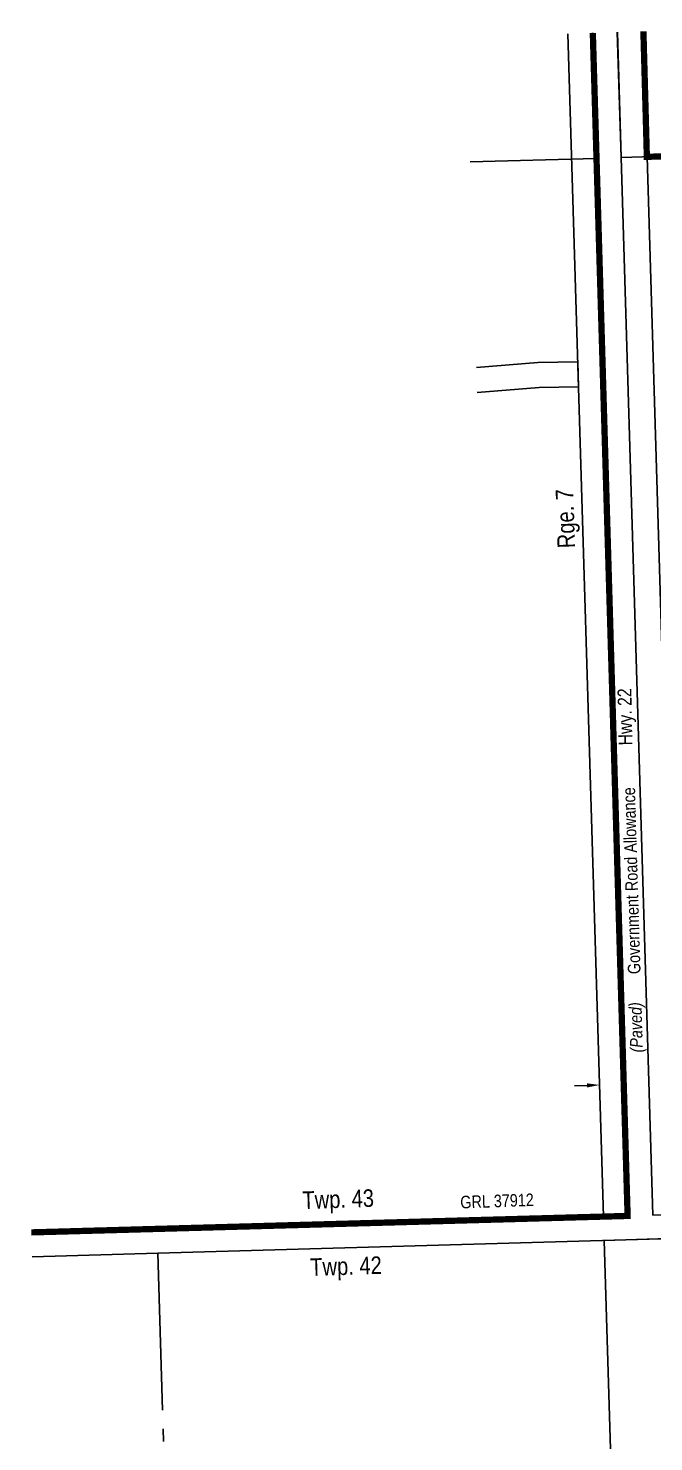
# Model space of a CAD drawing. Extents: x 643442 to 651909, y 5835058 to 5841090.
# Drawn here: x 643442 to 643940, y 5837406 to 5838532 of the extents above; entities that cross this region are included whole.
import ezdxf
from ezdxf.enums import TextEntityAlignment as Align

# ---------------------------------------------------------------- set-up
doc = ezdxf.new("R2010")
doc.units = 0
doc.header["$LTSCALE"] = 5
doc.header["$PDSIZE"] = 0.5
doc.linetypes.add('CENTERLINEX3', pattern=[5, 2.5, -1, 0.5, -1])
doc.linetypes.add('foc-QUARTERLINE', pattern=[33, 25, -3, 2, -3])
doc.layers.get('Defpoints').update_dxf_attribs({"color": 9})
doc.layers.add('AS-TRAPPER BOUNDARY', color=7, linetype='CENTERLINEX3', true_color=0xb85c00, transparency=0.6)
doc.layers.add('AS-TRAPPER-T', color=7, linetype='Continuous', true_color=0xc26100)
for name, color, linetype in [('C-RW', 13, 'Continuous'), ('D-TXT', 6, 'Continuous'), ('L-ROAD-T', 7, 'Continuous'), ('L-SEC', 7, 'Continuous'), ('L-SECQ', 8, 'foc-QUARTERLINE'), ('L-TITLEDB', 4, 'Continuous'), ('L-TITLEDB-T', 4, 'Continuous')]:
    doc.layers.add(name, color=color, linetype=linetype)
doc.layers.add('T-TEXT', color=48, linetype='Continuous', lineweight=18)
doc.styles.add('100L', font='ARIALN.TTF', dxfattribs={"height": 11})
doc.styles.add('80CG', font='ARIALN.TTF', dxfattribs={"height": 10})
doc.styles.add('80L', font='ARIALN.TTF', dxfattribs={"height": 10})
doc.styles.add('80LS', font='ARIALNI.TTF', dxfattribs={"height": 10})
doc.dimstyles.new('Compass 5 000', dxfattribs={"dimscale": 5, "dimtxt": 9, "dimasz": 2, "dimexe": 0.2, "dimexo": 0.0625, "dimgap": 0.5, "dimtad": 0, "dimtih": 1, "dimtoh": 1, "dimzin": 0, "dimdsep": 46, "dimtxsty": '80CG', "dimcen": 0.1, "dimse1": 1, "dimse2": 1, "dimclrd": 256, "dimclrt": 256, "dimaunit": 1, "dimadec": 4, "dimazin": 0, "dimtfac": 0.06, "dimtofl": 0, "dimtmove": 0, "dimatfit": 1, "dimfxl": 0.2, "dimtolj": 1, "dimtzin": 0, "dimlwd": -1, "dimarcsym": 0})

# ---------------------------------------------------------------- blocks, each defined once
blk = doc.blocks.new('*D431')
at = {"layer": 'Defpoints', "color": 0, "transparency": 16777216}
for p in [(643896.8, 5837690), (643897.1, 5837679.7), (643958.2, 5837681.5)]:
    blk.add_point(p, dxfattribs=at)
at = {"layer": 'L-TITLEDB-T', "transparency": 16777216}
for p, q in [((643886.8, 5837689.7), (643876.8, 5837689.4)), ((643967.8, 5837692.1), (643977.8, 5837692.4))]:
    blk.add_line(p, q, dxfattribs=at)
for points in [[(643886.8, 5837691.3), (643886.9, 5837688), (643896.8, 5837690)], [(643967.8, 5837693.8), (643967.9, 5837690.4), (643957.9, 5837691.8)]]:
    blk.add_solid(points, dxfattribs=at)
at = {"layer": 'L-TITLEDB-T', "transparency": 16777216, "insert": (644016.6, 5837692.4), "char_height": 10, "attachment_point": 5, "style": '80CG'}
blk.add_mtext('\\A1;60.00 Road\\PPlan 852 1004', dxfattribs=at)

msp = doc.modelspace()

# ---------------------------------------------------------------- linework, layer by layer
at = {"layer": 'AS-TRAPPER BOUNDARY', "const_width": 5, "flags": 128}
for points in [[(643891.424, 5838528.284), (643919.126, 5837585.649), (643444.286, 5837572.542)], [(644697.295, 5838454.85), (643934.455, 5838429.563), (643931.715, 5838529.527)]]:
    msp.add_lwpolyline(points, dxfattribs=at)
at = {"layer": 'C-RW', "flags": 128}
msp.add_lwpolyline([(643798.756, 5838261.689), (643847.566, 5838265.83), (643879.488, 5838266.344), (643880.089, 5838246.358), (643848.576, 5838245.849), (643799.358, 5838241.673)], dxfattribs=at)
at = {"layer": 'L-SEC', "flags": 128}
for points in [[(643893.793, 5838428.277), (643891.054, 5838528.272)], [(643911.154, 5838528.907), (643913.893, 5838428.943)], [(643919.125, 5837585.65), (643893.793, 5838428.277)], [(643913.893, 5838428.943), (643939.226, 5837586.306)], [(643939.225, 5837586.307), (644744.47, 5837612.615)], [(643444.286, 5837572.542), (643919.126, 5837585.649)], [(644346.123, 5837578.902), (643544.858, 5837555.865)], [(643544.858, 5837555.865), (643444.9, 5837552.965)]]:
    msp.add_lwpolyline(points, dxfattribs=at)
at = {"layer": 'L-SECQ', "flags": 128}
for points in [[(643913.893, 5838428.943), (644688.898, 5838454.603)], [(643793.826, 5838425.676), (643893.793, 5838428.278)], [(643544.858, 5837555.866), (643570.343, 5836742.344)]]:
    msp.add_lwpolyline(points, dxfattribs=at)
at = {"layer": 'L-TITLEDB', "flags": 128}
for points in [[(643910.891, 5838528.898), (643913.893, 5838428.943), (643939.225, 5837586.307), (643959.913, 5837586.984), (643934.591, 5838429.627), (643931.577, 5838529.552)], [(643891.424, 5838528.284), (643893.793, 5838428.277), (643919.126, 5837585.648), (643899.957, 5837585.118), (643871.643, 5838527.659)], [(643910.846, 5837224.64), (643900.521, 5837566.097), (643960.479, 5837567.82), (643969.266, 5837277.229)]]:
    msp.add_lwpolyline(points, dxfattribs=at)

# ---------------------------------------------------------------- texts
at = {"layer": 'D-TXT', "color": 3, "char_height": 13.9958, "attachment_point": 1, "style": '80L'}
for s, width, insert, rotation in [('Rge. 7', 73.75526, (643863.378, 5838117.451), 91.94301), ('Twp. 43', 56.42649, (643659.867, 5837605.112), 1.866756), ('Twp. 42', 56.34055, (643666.106, 5837551.773), 1.749242)]:
    msp.add_mtext_dynamic_manual_height_columns(s, width=width, gutter_width=47.5, heights=[0], dxfattribs=dict(at, insert=insert, rotation=rotation))
at = {"layer": 'L-ROAD-T', "style": '80L'}
msp.add_text('Government Road Allowance', height=9.99699, rotation=91.72201, dxfattribs=at).set_placement((643922.214, 5837852.748), align=Align.MIDDLE_CENTER)
at = {"layer": 'L-TITLEDB-T', "insert": (643911.998, 5837960.462), "char_height": 10.9967, "attachment_point": 1, "rotation": 91.169248, "style": '100L'}
msp.add_mtext_dynamic_manual_height_columns('Hwy. 22', width=46.08418, gutter_width=55, heights=[0], dxfattribs=at)
at = {"layer": 'T-TEXT', "style": '80LS'}
msp.add_text('(Paved)', height=9.997, rotation=91.72201, dxfattribs=at).set_placement((643925.727, 5837735.891), align=Align.MIDDLE_CENTER)

# ---------------------------------------------------------------- dimensions: what is measured, and where the dimension line sits
at = {"layer": 'L-TITLEDB-T', "color": 5}
dim = msp.add_linear_dim(base=(643896.807, 5837689.966), p1=(643958.163, 5837681.515), p2=(643897.116, 5837679.68), angle=181.721097, text='60.00 Road\\PPlan 852 1004', dimstyle='Compass 5 000', dxfattribs=at)
dim.commit()
dim.dimension.update_dxf_attribs({"geometry": '*D431', "text_midpoint": (644016.57, 5837692.401), "dimtype": 161})

# ---------------------------------------------------------------- next in the draw order: texts
at = {"layer": 'AS-TRAPPER-T', "insert": (643785.707, 5837601.546), "char_height": 9.9913, "width": 65.00527, "attachment_point": 1, "rotation": 2.013943, "style": '80L', "bg_fill": 3, "box_fill_scale": 1.1, "bg_fill_color": 256, "bg_fill_transparency": 0}
msp.add_mtext('GRL 37912', dxfattribs=at)

doc.saveas('drawing.dxf')
